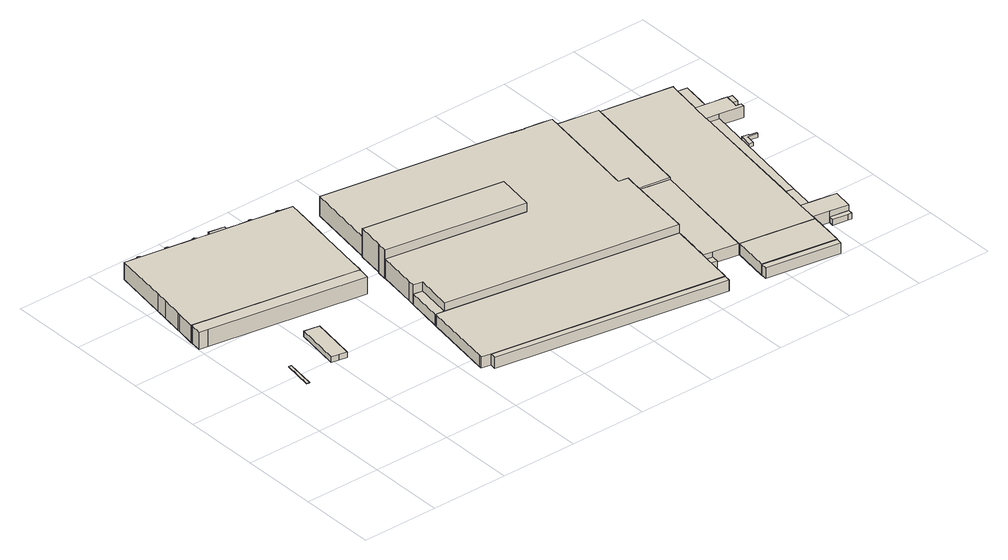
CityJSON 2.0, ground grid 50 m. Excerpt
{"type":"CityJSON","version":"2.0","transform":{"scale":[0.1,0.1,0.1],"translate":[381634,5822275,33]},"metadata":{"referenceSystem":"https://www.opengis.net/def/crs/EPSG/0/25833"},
"CityObjects":{
"building1":{"type":"Building","attributes":{"Gemeindeschluessel":"11000005","BezugspunktDach":"2200","function":"31001_2143","measuredHeight":0.234,"storeysAboveGround":1},"address":[{"country":"Germany","locality":"Berlin","thoroughfareNumber":"101 (50)","thoroughfareName":"Nonnendammallee"}],"geometry":[{"type":"Solid","lod":"1","boundaries":[[[[0,1,2,3]],[[4,5,6,7]],[[4,7,3,2]],[[5,4,2,1]],[[6,5,1,0]],[[7,6,0,3]]]]}]},
"building2":{"type":"Building","attributes":{"Gemeindeschluessel":"11000005","BezugspunktDach":"2200","function":"31001_2143","measuredHeight":4.95,"storeysAboveGround":1},"address":[{"country":"Germany","locality":"Berlin","thoroughfareNumber":"101 (46)","thoroughfareName":"Nonnendammallee"}],"geometry":[{"type":"Solid","lod":"1","boundaries":[[[[8,9,10,11,12,13]],[[14,15,16,17,18,19]],[[14,19,13,12]],[[15,14,12,11]],[[16,15,11,10]],[[17,16,10,9]],[[18,17,9,8]],[[19,18,8,13]]]]}]},
"building3":{"type":"Building","attributes":{"Gemeindeschluessel":"11000005","BezugspunktDach":"2200","function":"31001_2020","measuredHeight":11.62,"storeysAboveGround":3},"address":[{"country":"Germany","locality":"Berlin","thoroughfareNumber":"101 (10)","thoroughfareName":"Nonnendammallee"}],"geometry":[{"type":"Solid","lod":"1","boundaries":[[[[20,21,22,23,24,25,26,27,28]],[[29,30,31,32,33,34,35,36,37]],[[29,37,28,27]],[[30,29,27,26]],[[31,30,26,25]],[[32,31,25,24]],[[33,32,24,23]],[[34,33,23,22]],[[35,34,22,21]],[[36,35,21,20]],[[37,36,20,28]]]]}]},
"building4":{"type":"Building","attributes":{"Gemeindeschluessel":"11000005","function":"31001_2111"},"address":[{"country":"Germany","locality":"Berlin","thoroughfareNumber":"101 (19)","thoroughfareName":"Nonnendammallee"}],"children":["building4-1","building4-2","building4-3","building4-4","building4-5","building4-6","building4-7","building4-8","building4-9"]},
"building4-1":{"type":"BuildingPart","attributes":{"BezugspunktDach":"2200","measuredHeight":11.7,"storeysAboveGround":3},"parents":["building4"],"geometry":[{"type":"MultiSurface","lod":"1","boundaries":[[[25,24,38,39,40,41,42,43,44,45,46,47,48,49,50,51,52,53,54,55,56,57,58,59,60,61,62,63,64,65]],[[66,67,68,69,70,71,72,73,74,75,76,77,78,79,80,81,82,83,84,85,86,87,88,89,90,91,92,93,94,95]],[[66,95,65,64]],[[67,66,64,63]],[[68,67,63,62]],[[69,68,62,61]],[[70,69,61,60]],[[71,70,60,59]],[[72,71,59,96,97]],[[73,72,58,57]],[[74,73,74,98]],[[75,74,56,55]],[[76,75,99,100]],[[77,76,54,53]],[[101,102,53,52]],[[78,77,103,104,105]],[[79,78,52,51]],[[80,79,51,50]],[[81,80,50,106,107]],[[82,81,49,48]],[[83,82,48,47],[108,109,47,48]],[[84,83,47,46]],[[85,84,46,45]],[[86,85,45,44]],[[87,86,44,43]],[[110,111,112,113,88,87,43,42]],[[89,88,42,41]],[[114,115,41,40]],[[90,89,116,117]],[[91,90,40,39]],[[92,91,39,38]],[[93,92,38,24]],[[94,93,24,25]],[[95,94,25,65]],[[97,96,59,58]],[[98,74,73,57,56]],[[100,99,55,54]],[[105,104,103,102,101]],[[107,106,50,49]],[[47,109,108,48]],[[113,112,111,110]],[[117,116,115,114]]]}]},
"building4-2":{"type":"BuildingPart","attributes":{"BezugspunktDach":"2200","measuredHeight":11.6,"storeysAboveGround":3},"parents":["building4"],"geometry":[{"type":"Solid","lod":"1","boundaries":[[[[49,118,119,120,121,122,123,124,125,126,50]],[[127,128,129,130,131,132,133,134,135,107,106]],[[127,106,50,126]],[[128,127,126,125]],[[129,128,125,124]],[[130,129,124,123]],[[131,130,123,122]],[[132,131,122,121]],[[133,132,121,120]],[[134,133,120,119]],[[135,134,119,118]],[[107,135,118,49]],[[106,107,49,50]]]]}]},
"building4-3":{"type":"BuildingPart","attributes":{"BezugspunktDach":"2200","measuredHeight":5,"storeysAboveGround":3},"parents":["building4"],"geometry":[{"type":"Solid","lod":"1","boundaries":[[[[136,137,138,111,110]],[[112,139,140,141,113]],[[139,112,111,138]],[[140,139,138,137]],[[141,140,137,136]],[[113,141,136,110]],[[112,113,110,111]]]]}]},
"building4-4":{"type":"BuildingPart","attributes":{"BezugspunktDach":"2200","measuredHeight":11.59,"storeysAboveGround":3},"parents":["building4"],"geometry":[{"type":"Solid","lod":"1","boundaries":[[[[47,142,143,144,145,146,147,148,149,150,48]],[[151,152,153,154,155,156,157,158,159,109,108]],[[151,108,48,150]],[[152,151,150,149]],[[153,152,149,148]],[[154,153,148,147]],[[155,154,147,146]],[[156,155,146,145]],[[157,156,145,144]],[[158,157,144,143]],[[159,158,143,142]],[[109,159,142,47]],[[109,47,48,108]]]]}]},
"building4-5":{"type":"BuildingPart","attributes":{"BezugspunktDach":"2200","measuredHeight":5.01,"storeysAboveGround":3},"parents":["building4"],"geometry":[{"type":"Solid","lod":"1","boundaries":[[[[101,160,161,102]],[[162,163,104,103]],[[162,103,102,161]],[[163,162,161,160]],[[104,163,160,101]],[[104,101,102,103]]]]}]},
"building4-6":{"type":"BuildingPart","attributes":{"BezugspunktDach":"2200","measuredHeight":11.63,"storeysAboveGround":3},"parents":["building4"],"geometry":[{"type":"Solid","lod":"1","boundaries":[[[[58,164,165,166,167,168,169,170,171,172,59]],[[173,174,175,176,177,178,179,180,181,97,96]],[[173,96,59,172]],[[174,173,172,171]],[[175,174,171,170]],[[176,175,170,169]],[[177,176,169,168]],[[178,177,168,167]],[[179,178,167,166]],[[180,179,166,165]],[[181,180,165,164]],[[97,181,164,58]],[[96,97,58,59]]]]}]},
"building4-7":{"type":"BuildingPart","attributes":{"BezugspunktDach":"2200","measuredHeight":4.83,"storeysAboveGround":3},"parents":["building4"],"geometry":[{"type":"Solid","lod":"1","boundaries":[[[[182,183,115,114]],[[116,184,185,117]],[[184,116,115,183]],[[185,184,183,182]],[[117,185,182,114]],[[116,117,114,115]]]]}]},
"building4-8":{"type":"BuildingPart","attributes":{"BezugspunktDach":"2200","measuredHeight":11.68,"storeysAboveGround":3},"parents":["building4"],"geometry":[{"type":"Solid","lod":"1","boundaries":[[[[56,186,187,188,189,190,191,192,193,194,57]],[[195,196,197,198,199,200,201,202,203,74,73]],[[195,73,57,194]],[[196,195,194,193]],[[197,196,193,192]],[[198,197,192,191]],[[199,198,191,190]],[[200,199,190,189]],[[201,200,189,188]],[[202,201,188,187]],[[203,202,187,186]],[[74,203,186,56]],[[73,74,56,57]]]]}]},
"building4-9":{"type":"BuildingPart","attributes":{"BezugspunktDach":"2200","measuredHeight":11.61,"storeysAboveGround":3},"parents":["building4"],"geometry":[{"type":"Solid","lod":"1","boundaries":[[[[54,204,205,206,207,208,209,210,211,212,55]],[[213,214,215,216,217,218,219,220,221,100,99]],[[213,99,55,212]],[[214,213,212,211]],[[215,214,211,210]],[[216,215,210,209]],[[217,216,209,208]],[[218,217,208,207]],[[219,218,207,206]],[[220,219,206,205]],[[221,220,205,204]],[[100,221,204,54]],[[100,54,55,99]]]]}]},
"building5":{"type":"Building","attributes":{"Gemeindeschluessel":"11000005","function":"31001_2111"},"address":[{"country":"Germany","locality":"Berlin","thoroughfareNumber":"108","thoroughfareName":"Nonnendammallee"}],"children":["building5-1","building5-2","building5-3","building5-4","building5-5","building5-6","building5-7","building5-8","building5-9","building5-10","building5-11","building5-12","building5-13","building5-14","building5-15","building5-16","building5-17"]},
"building5-1":{"type":"BuildingPart","attributes":{"BezugspunktDach":"2200","measuredHeight":18.9,"storeysAboveGround":5},"parents":["building5"],"geometry":[{"type":"MultiSurface","lod":"1","boundaries":[[[222,223,224,225,226,227,228,229]],[[230,231,232,233,234,235,236,237]],[[230,237,229,228]],[[231,230,228,227]],[[232,231,227,226]],[[233,232,226,225]],[[238,239,225,224]],[[236,240,241,223,222]],[[237,236,222,229]],[[242,234,233,239,238]],[[234,238,241,235]],[[235,241,240,236]]]}]},
"building5-2":{"type":"BuildingPart","attributes":{"BezugspunktDach":"2200","measuredHeight":7.77,"storeysAboveGround":5},"parents":["building5"],"geometry":[{"type":"MultiSurface","lod":"1","boundaries":[[[243,244,245,246,247,248,249,250,251,252,253]],[[254,255,256,257,258,259,260,261,262,263,264]],[[255,254,252,251]],[[256,255,251,250]],[[257,256,250,249]],[[258,257,249,248]],[[265,266,258,248,247]],[[260,259,247,246]],[[261,260,246,245]],[[262,261,245,244]],[[263,262,244,243]],[[264,263,243,253]],[[254,264,253,252]],[[259,258,266,265]]]}]},
"building5-3":{"type":"BuildingPart","attributes":{"BezugspunktDach":"2200","measuredHeight":7.3,"storeysAboveGround":5},"parents":["building5"],"geometry":[{"type":"MultiSurface","lod":"1","boundaries":[[[267,268,269,270]],[[271,272,273,274]],[[271,274,270,269]],[[273,272,268,267]],[[274,273,267,270]],[[272,271,275,269,268,276]]]}]},
"building5-4":{"type":"BuildingPart","attributes":{"BezugspunktDach":"2200","measuredHeight":7.75,"storeysAboveGround":5},"parents":["building5"],"geometry":[{"type":"MultiSurface","lod":"1","boundaries":[[[277,278,279,280,281,282,283,284,285,286,287,288]],[[289,290,291,292,293,294,295,296,297,272,271,298]],[[289,298,288,287]],[[290,289,287,286]],[[291,290,286,285]],[[299,300,291,285,284]],[[293,292,301,302]],[[294,293,283,282]],[[296,295,303,304,305,306,281,280]],[[297,296,280,279]],[[272,297,279,278]],[[269,268,278,277]],[[271,272,271,307]],[[298,271,277,288]],[[292,291,300,299]],[[302,301,284,283]],[[295,294,282,281]],[[306,305,304,303]],[[307,271,272,268,269]]]}]},
"building5-5":{"type":"BuildingPart","attributes":{"BezugspunktDach":"2200","measuredHeight":7.62,"storeysAboveGround":5},"parents":["building5"],"geometry":[{"type":"MultiSurface","lod":"1","boundaries":[[[308,309,310,311]],[[312,313,314,315]],[[312,315,311,310]],[[314,313,309,308]],[[316,317,308,311]],[[315,314,318,319]],[[312,310,309,313]],[[319,318,317,316]]]}]},
"building5-6":{"type":"BuildingPart","attributes":{"BezugspunktDach":"2200","measuredHeight":7.68,"storeysAboveGround":5},"parents":["building5"],"geometry":[{"type":"MultiSurface","lod":"1","boundaries":[[[320,321,322,323,324,325]],[[293,326,327,328,329,295]],[[283,282,294,282,281,325,324]],[[293,295,294]],[[326,293,302,330]],[[327,326,323,322]],[[329,328,321,320]],[[306,331,332,303,295,329,320,325]],[[293,294,282,283]],[[281,282,294,295]],[[330,302,324,323]],[[328,327,322,321]],[[303,332,331,306]]]}]},
"building5-7":{"type":"BuildingPart","attributes":{"BezugspunktDach":"2200","measuredHeight":7.73,"storeysAboveGround":5},"parents":["building5"],"geometry":[{"type":"MultiSurface","lod":"1","boundaries":[[[333,334,335,336,337,338,253,252,339,340,341,342,343,322,321]],[[327,344,345,346,347,348,254,264,349,350,351,352,313,312,328]],[[344,327,322,343]],[[345,344,343,342]],[[346,345,342,341]],[[347,346,341,340]],[[348,347,340,339]],[[254,348,339,252]],[[349,264,253,338]],[[353,354,338,337]],[[350,349,355,356]],[[313,352,335,334]],[[310,309,334,333]],[[328,312,333,321]],[[327,328,321,322]],[[264,254,252,253]],[[356,355,354,353]],[[351,350,337,336]],[[357,352,351,336,335]],[[312,313,309,310]]]}]},
"building5-8":{"type":"BuildingPart","attributes":{"BezugspunktDach":"2200","measuredHeight":7.17,"storeysAboveGround":5},"parents":["building5"],"geometry":[{"type":"Solid","lod":"1","boundaries":[[[[358,317,316,359]],[[319,318,360,361]],[[319,361,359,316]],[[360,318,317,358]],[[361,360,358,359]],[[318,319,316,317]]]]}]},
"building5-9":{"type":"BuildingPart","attributes":{"BezugspunktDach":"2200","measuredHeight":5.6,"storeysAboveGround":5},"parents":["building5"],"geometry":[{"type":"MultiSurface","lod":"1","boundaries":[[[362,363,354,353]],[[355,364,365,356]],[[364,355,354,363]],[[366,367,368,365,364,363,362]],[[355,356,353,354]],[[365,368,367,366]],[[356,365,362,353]]]}]},
"building5-10":{"type":"BuildingPart","attributes":{"BezugspunktDach":"2200","measuredHeight":3.6,"storeysAboveGround":5},"parents":["building5"],"geometry":[{"type":"MultiSurface","lod":"1","boundaries":[[[369,370,367,366]],[[368,371,372,365]],[[371,368,367,370]],[[372,371,370,369]],[[368,365,366,367]],[[373,365,372,369,366]]]}]},
"building5-11":{"type":"BuildingPart","attributes":{"BezugspunktDach":"2200","measuredHeight":7.54,"storeysAboveGround":5},"parents":["building5"],"geometry":[{"type":"Solid","lod":"1","boundaries":[[[[374,375,266,265]],[[258,376,377,259]],[[376,258,266,375]],[[377,376,375,374]],[[259,377,374,265]],[[258,259,265,266]]]]}]},
"building5-12":{"type":"BuildingPart","attributes":{"BezugspunktDach":"2200","measuredHeight":13.02,"storeysAboveGround":5},"parents":["building5"],"geometry":[{"type":"MultiSurface","lod":"1","boundaries":[[[378,379,380,381,382,383,384,385,386,387,388,389,390,391,392,239,238,241,240,393,394]],[[395,236,235,234,233,396,397,398,399,400,401,402,403,404,405,406,330,302,301,407,408]],[[395,408,394,393]],[[236,395,393,240]],[[235,236,235,409]],[[396,233,239,392]],[[397,396,392,391]],[[398,410,411,391,390]],[[397,412,397,398]],[[413,410,390,389]],[[399,398,410,398,399,414]],[[415,413,389,388]],[[400,399,400,415]],[[401,400,388,387]],[[402,401,387,386]],[[403,402,386,385]],[[404,403,385,384]],[[405,404,384,383]],[[406,405,383,382]],[[330,406,382,381]],[[302,324,323,381,380]],[[284,283,302,380,379]],[[407,416,299,301,379,378]],[[417,418,416,378,394]],[[409,235,236,240,241]],[[234,235,241,238]],[[233,234,238,239]],[[397,412,411,410,398]],[[414,399,398,410,413]],[[413,415,400,399]],[[330,323,324,302]],[[301,302,283,284]],[[301,299,416,407]],[[408,407,419,416,418,417]]]}]},
"building5-13":{"type":"BuildingPart","attributes":{"BezugspunktDach":"2200","measuredHeight":3.93,"storeysAboveGround":5},"parents":["building5"],"geometry":[{"type":"MultiSurface","lod":"1","boundaries":[[[420,421,422,423,424]],[[425,426,427,428,429]],[[425,429,424,423]],[[427,426,422,421]],[[428,427,421,420]],[[429,428,420,424]],[[426,425,423,422,430]]]}]},
"building5-14":{"type":"BuildingPart","attributes":{"BezugspunktDach":"2200","measuredHeight":4.41,"storeysAboveGround":5},"parents":["building5"],"geometry":[{"type":"MultiSurface","lod":"1","boundaries":[[[431,331,306,305]],[[303,332,432,304]],[[432,332,331,431]],[[304,432,431,305]],[[433,303,304,305,306]],[[332,303,306,331]]]}]},
"building5-15":{"type":"BuildingPart","attributes":{"BezugspunktDach":"2200","measuredHeight":10.68,"storeysAboveGround":5},"parents":["building5"],"geometry":[{"type":"MultiSurface","lod":"1","boundaries":[[[413,415,434,435,411,410]],[[397,436,437,400,399,398]],[[436,397,411,435]],[[437,436,435,434]],[[400,437,434,415]],[[398,410,411,397]],[[400,415,413,399]],[[438,398,399,439,413,410]]]}]},
"building5-16":{"type":"BuildingPart","attributes":{"BezugspunktDach":"2200","measuredHeight":7.74,"storeysAboveGround":5},"parents":["building5"],"geometry":[{"type":"MultiSurface","lod":"1","boundaries":[[[335,440,441,442,443,337,336]],[[350,444,445,426,425,352,351]],[[336,351,336,337]],[[369,366,362,353,337,443]],[[444,350,356,365,372,446]],[[445,444,443,442]],[[426,445,442,441]],[[425,426,447,426,425,423,422,441,440]],[[352,425,440,335]],[[350,351,336,337]],[[353,362,365,356]],[[446,372,365,366,369]],[[422,423,425,426,447]],[[448,351,352,335,336]]]}]},
"building5-17":{"type":"BuildingPart","attributes":{"BezugspunktDach":"2200","measuredHeight":7.26,"storeysAboveGround":5},"parents":["building5"],"geometry":[{"type":"MultiSurface","lod":"1","boundaries":[[[299,416,418,300]],[[449,450,292,291]],[[449,291,300,418]],[[450,449,418,408,407]],[[292,450,407,301,299]],[[407,408,418,416]],[[451,416,299,301,407]],[[291,292,299,300]]]}]},
"building6":{"type":"Building","attributes":{"Gemeindeschluessel":"11000005","BezugspunktDach":"2200","function":"31001_2100","measuredHeight":8.66,"storeysAboveGround":2},"address":[{"country":"Germany","locality":"Berlin","thoroughfareNumber":"108 (1)","thoroughfareName":"Nonnendammallee"}],"geometry":[{"type":"Solid","lod":"1","boundaries":[[[[452,453,454,455,456,457,458,459,460,461,462]],[[463,464,465,466,467,468,469,470,471,472,473]],[[463,473,462,461]],[[464,463,461,460]],[[465,464,460,459]],[[466,465,459,458]],[[467,466,458,457]],[[468,467,457,456]],[[469,468,456,455]],[[470,469,455,454]],[[471,470,454,453]],[[472,471,453,452]],[[473,472,452,462]]]]}]},
"building7":{"type":"Building","attributes":{"Gemeindeschluessel":"11000005","BezugspunktDach":"2200","function":"31001_2143","measuredHeight":4.66,"storeysAboveGround":1},"address":[{"country":"Germany","locality":"Berlin","thoroughfareNumber":"101 (6)","thoroughfareName":"Nonnendammallee"}],"geometry":[{"type":"Solid","lod":"1","boundaries":[[[[363,474,475,354]],[[476,477,364,355]],[[476,355,354,475]],[[477,476,475,474]],[[364,477,474,363]],[[355,364,363,354]]]]}]},
"building8":{"type":"Building","attributes":{"Gemeindeschluessel":"11000005","BezugspunktDach":"2200","function":"51009_1610","measuredHeight":2.42,"storeysAboveGround":0},"address":[{"country":"Germany","locality":"Berlin"}],"geometry":[{"type":"Solid","lod":"1","boundaries":[[[[478,479,480,481,482,483,484,485,486]],[[487,488,489,490,491,492,493,494,495]],[[487,495,486,485]],[[488,487,485,484]],[[489,488,484,483]],[[490,489,483,482]],[[491,490,482,481]],[[492,491,481,480]],[[493,492,480,479]],[[494,493,479,478]],[[495,494,478,486]]]]}]},
"building9":{"type":"Building","attributes":{"Gemeindeschluessel":"11000005","BezugspunktDach":"2200","function":"31001_2143","measuredHeight":5.87,"storeysAboveGround":1},"address":[{"country":"Germany","locality":"Berlin","thoroughfareNumber":"101 (11)","thoroughfareName":"Nonnendammallee"}],"geometry":[{"type":"Solid","lod":"1","boundaries":[[[[496,497,498,499]],[[500,501,502,503]],[[500,503,499,498]],[[501,500,498,497]],[[502,501,497,496]],[[503,502,496,499]]]]}]}
},
"vertices":[
[263,902,8],[294,1097,8],[277,1100,8],[246,905,8],[277,1100,5],[294,1097,5],[263,902,5],[246,905,5],
[535,972,43],[585,963,43],[633,1260,43],[583,1269,43],[533,1277,43],[485,980,43],[533,1277,6],[583,1269,6],[633,1260,6],[585,963,6],[535,972,6],[485,980,6],
[60,1540,122],[1076,1377,122],[1088,1450,122],[1085,1451,122],[1087,1458,122],[18,1630,122],[17,1622,122],[14,1622,122],[3,1549,122],[14,1622,6],[17,1622,6],[18,1630,6],[1087,1458,6],[1085,1451,6],[1088,1450,6],[1076,1377,6],[60,1540,6],[3,1549,6],
[1090,1458,122],[1101,1523,122],[1104,1542,122],[1120,1644,122],[1148,1816,122],[1155,1862,122],[1157,1877,122],[1186,2054,122],[1206,2180,122],[1124,2193,122],[1099,2197,122],[946,2222,122],[922,2226,122],[842,2238,122],[829,2241,122],[727,2257,122],[591,2279,122],[567,2282,122],[413,2307,122],[389,2311,122],[236,2335,122],[212,2339,122],[130,2352,122],[72,1989,122],[59,1908,122],[37,1771,122],[35,1757,122],[14,1630,122],[35,1757,5],[37,1771,5],[59,1908,5],[72,1989,5],[130,2352,5],[212,2339,5],[236,2335,5],[389,2311,5],[413,2307,5],[567,2282,5],[591,2279,5],[727,2257,5],[829,2241,5],[842,2238,5],[922,2226,5],[946,2222,5],[1099,2197,5],[1124,2193,5],[1206,2180,5],[1186,2054,5],[1157,1877,5],[1155,1862,5],[1148,1816,5],[1120,1644,5],[1104,1542,5],[1101,1523,5],[1090,1458,5],[1087,1458,5],[18,1630,5],[14,1630,5],[212,2339,6],[236,2335,6],[413,2307,64],[567,2282,6],[591,2279,6],[829,2241,56],[727,2257,56],[727,2257,6],[829,2241,6],[829,2241,43],[922,2226,6],[946,2222,6],[1099,2197,6],[1124,2193,6],[1148,1816,56],[1155,1862,56],[1155,1862,6],[1148,1816,6],[1104,1542,54],[1120,1644,54],[1120,1644,6],[1104,1542,6],
[947,2226,122],[944,2228,122],[941,2230,122],[938,2231,122],[935,2232,122],[932,2232,122],[929,2232,122],[926,2231,122],[923,2230,122],[923,2230,6],[926,2231,6],[929,2232,6],[932,2232,6],[935,2232,6],[938,2231,6],[941,2230,6],[944,2228,6],[947,2226,6],
[1173,1812,56],[1191,1809,56],[1198,1855,56],[1198,1855,6],[1191,1809,6],[1173,1812,6],
[1124,2198,122],[1122,2200,122],[1119,2202,122],[1116,2203,122],[1113,2204,122],[1110,2204,122],[1106,2204,122],[1103,2203,122],[1100,2202,122],[1100,2202,6],[1103,2203,6],[1106,2204,6],[1110,2204,6],[1113,2204,6],[1116,2203,6],[1119,2202,6],[1122,2200,6],[1124,2198,6],
[846,2342,56],[743,2359,56],[743,2359,6],[846,2342,6],
[236,2340,122],[234,2342,122],[231,2344,122],[228,2345,122],[225,2346,122],[222,2346,122],[218,2346,122],[215,2345,122],[212,2344,122],[212,2344,6],[215,2345,6],[218,2346,6],[222,2346,6],[225,2346,6],[228,2345,6],[231,2344,6],[234,2342,6],[236,2340,6],
[1147,1535,54],[1163,1637,54],[1163,1637,6],[1147,1535,6],
[414,2311,122],[412,2313,122],[409,2315,122],[406,2316,122],[403,2317,122],[399,2317,122],[396,2317,122],[393,2316,122],[390,2315,122],[390,2315,5],[393,2316,5],[396,2317,5],[399,2317,5],[403,2317,5],[406,2316,5],[409,2315,5],[412,2313,5],[414,2311,5],
[592,2283,122],[589,2285,122],[586,2287,122],[583,2288,122],[580,2289,122],[577,2289,122],[574,2289,122],[570,2288,122],[567,2287,122],[567,2287,6],[570,2288,6],[574,2289,6],[577,2289,6],[580,2289,6],[583,2288,6],[586,2287,6],[589,2285,6],[592,2283,6],
[1254,1436,194],[2160,1294,194],[2198,1540,194],[1297,1681,194],[1292,1682,194],[1264,1500,194],[1261,1501,194],[1251,1437,194],[1261,1501,5],[1264,1500,5],[1292,1682,5],[1297,1681,5],[2198,1540,5],[2160,1294,5],[1254,1436,5],[1251,1437,5],[2198,1540,135],[1297,1681,135],[1254,1436,135],[2160,1294,135],[2198,1540,27],
[3656,1420,81],[3811,1395,81],[3815,1420,81],[3781,1426,81],[3787,1463,81],[3797,1523,81],[3775,1526,81],[3707,1536,81],[3676,1541,81],[3592,1554,81],[3573,1433,81],[3592,1554,4],[3676,1541,4],[3707,1536,4],[3775,1526,4],[3797,1523,4],[3787,1463,4],[3781,1426,4],[3815,1420,4],[3811,1395,4],[3656,1420,4],[3573,1433,4],[3787,1463,79],[3797,1523,79],
[2644,119,77],[2651,159,77],[1154,396,77],[1147,356,77],[1154,396,4],[2651,159,4],[2644,119,4],[1147,356,4],[1154,396,75],[2651,159,21],
[1154,396,79],[2651,159,79],[2653,177,79],[2680,347,79],[2688,395,79],[2726,635,79],[2729,653,79],[1229,888,79],[1169,897,79],[1166,881,79],[1094,423,79],[1092,407,79],[1094,423,4],[1166,881,4],[1169,897,4],[1229,888,4],[2729,653,4],[2726,635,4],[2688,395,4],[2680,347,4],[2653,177,4],[1092,407,4],[1229,888,76],[1169,897,76],[1229,888,5],[2729,653,5],[2688,395,6],[2680,347,6],[2680,347,50],[2688,395,50],[1154,396,53],
[3365,46,80],[3399,279,80],[2920,357,80],[2883,122,80],[2920,357,4],[3399,279,4],[3365,46,4],[2883,122,4],[2883,122,77],[3365,46,77],[3365,46,5],[2883,122,5],
[2748,385,81],[2912,358,81],[3030,1094,81],[2796,1132,81],[2729,653,81],[2688,395,81],[2796,1132,4],[3030,1094,4],[2912,358,4],[2748,385,4],[2796,1132,5],[2748,385,50],[2748,385,6],
[2920,357,81],[3399,279,81],[3403,301,81],[3402,301,81],[3421,433,81],[3451,629,81],[3629,1780,81],[3632,1794,81],[3153,1865,81],[3133,1741,81],[3095,1500,81],[3095,1500,4],[3133,1741,4],[3153,1865,4],[3632,1794,4],[3629,1780,4],[3451,629,4],[3421,433,4],[3402,301,4],[3403,301,4],[3421,433,51],[3451,629,51],[3451,629,5],[3421,433,5],[3403,301,42],
[3358,5,77],[2877,82,77],[3358,5,5],[2877,82,5],
[3497,420,51],[3527,617,51],[3527,617,5],[3497,420,5],[3497,420,41],[3502,454,41],[3502,454,5],
[3531,414,41],[3535,446,41],[3535,446,5],[3531,414,5],[3497,420,39],
[3821,1458,79],[3831,1517,79],[3831,1517,4],[3821,1458,4],
[1266,1126,135],[1229,888,135],[2729,653,135],[2796,1132,135],[2806,1192,135],[2743,1202,135],[2799,1547,135],[2837,1788,135],[2857,1912,135],[2800,1922,135],[2679,1941,135],[2678,1937,135],[2597,1950,135],[2598,1954,135],[1371,2147,135],[1213,1180,135],[1206,1135,135],[1213,1180,5],[1371,2147,5],[2598,1954,5],[2597,1950,5],[2678,1937,5],[2679,1941,5],[2800,1922,5],[2857,1912,5],[2837,1788,5],[2799,1547,5],[2743,1202,5],[2806,1192,5],[1266,1126,5],[1206,1135,5],[2160,1294,99],[2597,1950,112],[2598,1954,112],[2598,1954,29],[2678,1937,112],[2678,1937,41],[2679,1941,112],[1266,1126,76],[1206,1135,39],[1206,1135,76],[1266,1126,51],
[3605,237,43],[3626,234,43],[3631,264,43],[3510,283,43],[3505,253,43],[3510,283,4],[3631,264,4],[3626,234,4],[3605,237,4],[3505,253,4],[3631,264,40],
[2740,337,50],[2740,337,6],[2688,395,30],
[2684,1969,112],[2602,1982,112],[2602,1982,5],[2684,1969,5],[2597,1950,48],[2678,1937,79],
[3510,283,81],[3631,264,81],[3652,395,81],[3531,414,81],[3531,414,4],[3652,395,4],[3531,414,23],[3631,264,28],[3402,301,55],
[1206,1135,4],[1266,1126,4],[1266,1126,22],
[2806,1192,92],[2796,1132,92],[3030,1094,92],[3095,1500,92],[3133,1741,92],[3153,1865,92],[2868,1911,92],[2857,1912,92],[2837,1788,92],[2799,1547,92],[2743,1202,92],[2799,1547,6],[2837,1788,6],[2857,1912,6],[2868,1911,6],[3153,1865,6],[3133,1741,6],[3095,1500,6],[3030,1094,6],[2796,1132,6],[2806,1192,6],[2743,1202,6],
[3656,1420,51],[3573,1433,51],[3573,1433,5],[3656,1420,5],
[3669,1141,29],[3680,1202,29],[3745,1192,29],[3747,1205,29],[3700,1212,29],[3701,1219,29],[3683,1222,29],[3656,1227,29],[3643,1145,29],[3656,1227,5],[3683,1222,5],[3701,1219,5],[3700,1212,5],[3747,1205,5],[3745,1192,5],[3680,1202,5],[3669,1141,5],[3643,1145,5],
[3676,1541,52],[3712,1767,52],[3629,1780,52],[3592,1554,52],[3629,1780,5],[3712,1767,5],[3676,1541,5],[3592,1554,5]
]}
